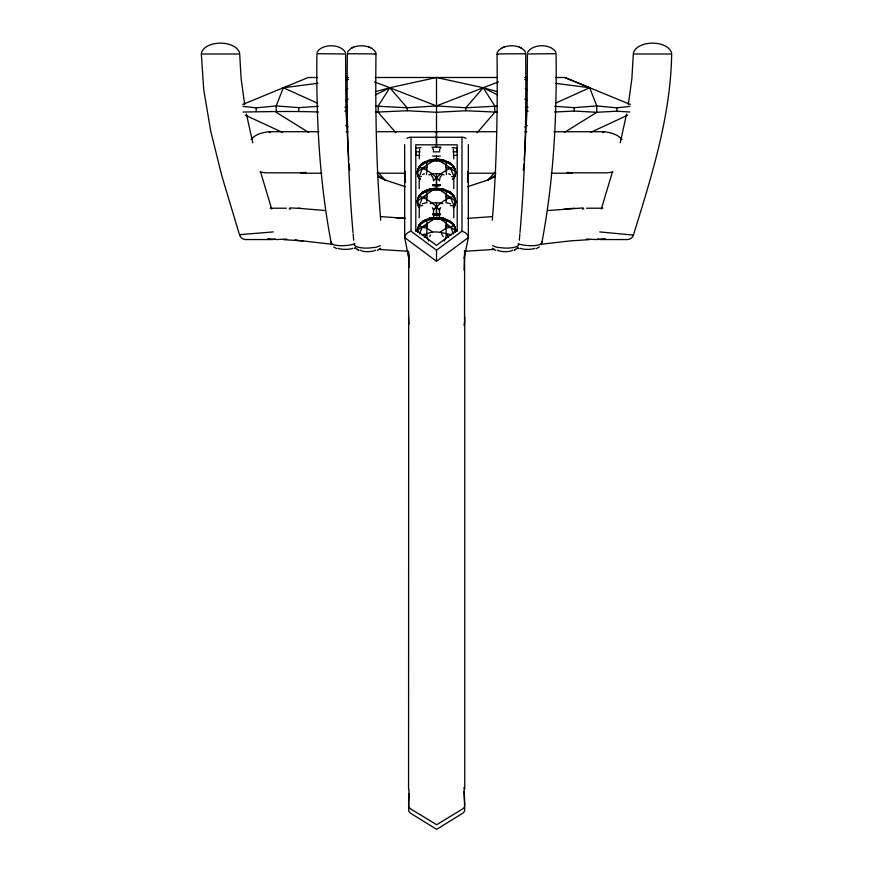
<?xml version="1.0" encoding="UTF-8"?>
<svg xmlns="http://www.w3.org/2000/svg" width="873" height="873" viewBox="0 0 873 873"><rect width="100%" height="100%" fill="white"/><g stroke="black" fill="none" stroke-linecap="round" stroke-linejoin="round"><path stroke-width="1.31" d="M415.799 154.75L415.799 150.833M425.871 161.778C419.815 162.574 414.151 172.516 419.64 178.212L419.64 178.703C413.486 171.555 421.277 161.767 429.178 160.828L429.178 159.977L426.428 162.105L427.148 164.768L426.57 174.589M428.261 218.981L426.428 220.389C428.741 227.22 424.464 234.575 428.785 241.035M417.392 201.936C417.37 196.196 422.532 192.115 427.486 190.336L427.486 189.845C420.186 191.602 413.955 200.757 419.64 207.359L418.211 205.504L417.392 201.085L432.615 190.194L436.489 188.415L440.385 190.194L455.608 201.085L453.36 207.85L455.608 201.936L454.156 196.141L443.822 189.125L436.511 188.415L429.178 189.125L426.428 191.242L427.148 193.904L426.711 202.591M440.243 185.251L436.5 185.742L436.5 173.727M440.243 214.398L436.5 214.889L436.5 202.874M497.479 91.665L483.206 87.737L436.511 77.501L436.5 144.176L436.445 131.725L436.445 132.696M446.289 202.591L445.852 193.904L446.572 191.242L450.021 191.929L453.36 195.159L455.608 201.936M446.43 174.589L445.852 164.768L446.572 162.105L443.822 159.977L443.822 160.828C451.723 161.767 459.514 171.555 453.36 178.703L453.36 178.212C458.849 172.516 453.185 162.574 447.129 161.778M444.215 241.035C448.536 234.575 444.259 227.22 446.572 220.389L444.739 218.981M453.785 217.846L453.785 208.8M453.785 188.699L453.785 179.652M453.785 158.886L453.371 149.174M457.201 150.822L457.201 148.094L452.039 147.69M464.611 254.207L464.545 322.104M348.753 159.999L345.959 110.151L345.577 53.995L316.943 53.679C316.037 116.906 319.278 180.384 331.14 242.596M380.693 220.247C376.165 164.942 375.346 109.42 375.968 53.962L347.345 53.711C346.646 113.359 347.705 173.094 353.019 232.534M443.822 160.828L442.054 159.726L436.5 158.984L427.148 164.768L417.392 171.937L417.392 172.789M454.156 196.982C451.712 192.595 446.714 190.489 442.054 189.354L436.5 188.132L430.946 188.863L427.486 190.336M455.51 232.163C456.328 225.452 449.802 220.291 443.822 219.112L443.822 218.272L436.5 217.279L417.392 230.232L417.49 232.163M467.491 182.206L467.917 171.435M408.706 251.74L408.935 267.52M417.392 231.083L418.844 225.278L422.979 221.076L425.871 219.701L420.611 223.641L417.49 229.632M455.51 231.672C456.492 226.434 451.232 220.651 447.129 220.072M492.307 220.247C496.835 164.942 497.654 109.42 497.032 53.962L525.655 53.711C526.354 113.359 525.295 173.094 519.981 232.534M524.247 159.999L527.041 110.151L527.423 53.995L556.057 53.679C556.963 116.906 553.722 180.384 541.86 242.596M417.49 229.141L417.49 231.672M519.315 240.195L519.871 233.866M408.99 793.677L408.619 807.929A103.298 103.298 0 0 0 408.706 810.362A3.547 3.547 0 0 0 408.957 811.486L410.168 812.97L436.664 829.35L463.148 812.97L464.36 811.486A3.547 3.547 0 0 0 464.611 810.362A103.298 103.298 0 0 0 464.698 807.929L464.054 791.56M408.99 789.585L408.619 803.64A103.298 101.814 0 0 0 408.706 806.03A3.547 3.503 0 0 0 408.957 807.143L410.168 808.605L436.664 824.745L463.148 808.605L464.36 807.143A3.547 3.503 0 0 0 464.611 806.03A103.298 101.814 0 0 0 464.698 803.64L464.054 787.501M523.309 170.213L523.92 164.004M464.065 270.084L464.611 251.74A6.384 4.54 0 0 0 464.392 250.715M628.331 104.509L631.899 78.428L633.307 53.984L671.664 53.984C670.704 116.207 651.662 176.171 633.394 235.088A6.373 6.373 0 0 1 627.327 239.54L626.869 239.562M375.968 54.006L375.095 54.115M626.596 114.003L620.212 142.79M201.336 53.046C205.351 39.809 235.524 39.896 239.66 53.046M464.545 256.258L468.343 237.543L468.343 144.634M419.629 149.174L419.215 158.886M439.479 180.274L440.21 177.077L441.662 175.484M633.34 53.046C637.476 39.896 667.649 39.809 671.664 53.046M439.479 150.505L440.461 147.526M527.521 52.631C532.159 43.563 551.081 43.475 555.948 52.369M497.097 52.675C501.789 43.781 520.614 43.334 525.546 52.315M612.453 171.85L601.311 209.084M317.052 52.369C321.919 43.475 340.841 43.563 345.479 52.631M347.454 52.315C352.386 43.334 371.211 43.781 375.903 52.675M429.691 236.638L430.324 234.968M317.903 83.295L283.31 87.737L276.217 105.939L276.217 112.301L308.627 132.456M418.844 177.743L422.27 168.915L427.148 167.387M418.844 206.879L422.27 198.062L427.148 196.534M419.335 234.04L422.27 227.209L427.148 225.681M439.206 210L440.647 207.709M436.511 77.501L389.795 87.737L378.227 105.939L378.227 112.301L395.884 132.805M424.365 237.249L426.428 234.029C434.656 229.566 443.277 233.364 451.625 234.793M251.02 139.571C255.211 134.213 262.326 132.62 268.709 131.725L318.972 131.725M433.357 180.853C439.315 174.535 445.732 169.438 454.156 166.994C445.688 159.017 433.401 160.392 422.979 162.793L422.979 163.633M433.357 210C439.315 203.682 445.732 198.586 454.156 196.141M516.881 248.347L517.656 247.43M477.116 132.805L494.773 112.301L494.773 105.939L483.206 87.737L436.5 105.939L407.167 107.783L375.554 106.102M498.45 81.887L483.206 87.737L465.833 107.783L465.833 110.729L497.446 112.159M495.209 172.025L487.985 179.98L467.393 186.757M380.672 248.281L377.376 250.431M457.201 229.937L436.5 245.368L415.799 229.937M468.343 237.543L436.5 261.289L436.5 250.191L461.97 231.192L461.97 137.257L411.03 137.257A6.373 4.681 0 0 0 407.014 138.305M345.577 90.137L347.77 88.555M539.328 246.939L536.262 248.63M440.385 232.022L445.852 228.3L450.73 227.209L454.156 225.278C445.688 217.312 433.379 218.73 422.979 221.076L422.979 221.928M602.796 132.696L604.291 131.725C610.674 132.62 617.789 134.213 621.98 139.571M418.844 167.834L418.844 166.994L426.428 162.105M418.844 196.982L418.844 196.141C426.319 189.103 437.144 189.234 446.572 191.242M418.844 226.129L418.844 225.278L426.428 220.389M514.644 250.049L516.118 249.111L513.935 250.387M494.926 175.669L487.985 179.98L495.406 176.542M564.373 132.456L596.783 112.301L616.807 111.177L629.979 112.039M524.957 126.945L527.281 125.559M375.412 94.971L389.795 87.737L436.5 105.939L465.833 107.783L497.446 106.102M590.639 132.369L627.742 115.16M555.501 103.178L589.69 87.737L596.783 105.939L596.783 112.301L574.194 111.046L554.617 112.028M422.445 174.589L424.431 173.771M422.445 203.736L426.733 202.689M242.759 104.422L308.202 77.501L317.576 77.501M353.63 47.153L351.732 47.851M425.871 220.072L434.612 217.519C442.622 217.683 448.329 227.013 455.608 230.232L455.608 231.083M429.178 160.828L434.612 159.715L442.054 160.217M525.655 53.711L524.968 53.831M428.905 174.938L432.615 173.727L440.385 173.727L444.095 174.938M430.149 203.682L432.615 202.874L440.385 202.874L442.851 203.682M582.4 209.116L583.764 208.745M504.278 47.066L502.193 47.655M345.675 99.871L348.272 99.162M375.521 91.665L389.795 87.737L407.167 107.783L407.167 110.729L375.554 112.159M612.988 171.992L608.612 172.658A72.001 72.001 0 0 1 606.528 172.843L570.713 172.821M430.946 189.354L442.054 189.354M605.262 238.678L596.423 239.562L586.35 239.06M426.428 191.242L422.979 191.929L422.979 192.78M418.844 176.892L421.375 176.51M418.844 206.039L422.641 205.461M421.375 234.793L426.428 234.029M429.178 219.112L429.178 218.272L434.612 217.519M455.608 172.789L455.608 171.937L445.852 164.768L436.5 158.984L430.946 160.217M270.128 208.211L286.366 208.211M586.634 208.211L602.872 208.211M286.65 239.06L276.577 239.562L267.738 238.678M345.85 79.716L348.513 79.378M540.452 244.342L570.134 240.904L589.384 239.649M273.282 231.912L239.475 234.695L221.797 175.811L210.709 131.07L203.736 89.777L201.314 53.984L239.682 53.984L241.101 78.428L244.669 104.509M554.617 106.299L574.194 107.641L596.783 105.939L616.807 107.837L629.979 106.375M547.589 210.557L583.229 207.916M430.4 159.857L436.489 159.268L442.6 159.857M429.178 218.272L436.489 217.563L443.822 218.272M243.021 106.375L256.193 107.837L276.217 105.939L298.806 107.641L318.383 106.299M492.383 216.602L467.568 218.359M415.799 148.104L420.95 147.69M457.201 155.219L453.327 155.514M494.38 249.405L464.622 251.293M302.287 172.821L266.472 172.843A72.175 72.175 0 0 1 264.388 172.658L260.012 171.992M432.757 184.88L440.243 184.88M432.757 214.027L440.243 214.027M243.021 112.039C268.131 111.657 293.263 111.046 318.383 112.028M564.809 208.92L574.794 208.254M239.617 235.088L239.671 235.088A6.373 6.373 0 0 0 245.673 239.54L245.793 239.551M525.437 107.455L528.1 107.281M465.833 110.729L436.5 112.301L407.167 110.729M344.9 111.177L347.563 111.035M271.983 239.562L245.684 239.54M626.705 239.562L600.755 239.551M431.917 147.166L441.04 147.155M440.396 156.103L432.561 156.092M345.719 77.501L348.403 77.501M375.379 77.501L497.654 77.501M524.629 77.501L527.303 77.501M555.446 77.501L564.831 77.501L630.241 104.422M346.166 131.725L348 131.725M376.405 131.725L496.541 131.725M524.957 131.725L526.79 131.725M553.995 131.725L604.291 131.725M415.799 151.837L419.804 151.837M433.161 151.837L439.839 151.837M453.196 151.837L457.201 151.837M300.792 173.225L321.788 173.225M376.983 173.225L404.374 173.225M468.594 173.225L495.973 173.225M551.223 173.225L572.197 173.225M289.771 207.916L300.541 208.407M283.616 239.649L302.866 240.904L332.548 244.342M408.378 251.293L378.62 249.405M525.437 111.035L528.1 111.177M396.058 217.824L405.378 218.348L380.617 216.602M344.9 107.281L347.563 107.455M633.329 235.088L599.718 231.912M298.206 208.254L325.411 210.557M443.822 219.112L438.388 217.519M419.662 155.503L415.799 155.208M497.905 54.115L497.032 54.006M297.333 240.413L294.899 240.195L302.866 240.904M446.267 202.689L450.555 203.736M348.032 53.831L347.345 53.711M524.76 79.41L527.467 79.749M555.872 83.393L589.69 87.737L564.831 77.501M432.757 185.251L436.5 185.742M432.757 214.398L436.5 214.889M451.625 176.51L454.156 176.892L454.156 177.743M450.359 205.461L454.156 206.039L454.156 206.879M446.572 162.105L450.021 162.793L450.021 163.633M446.572 220.389L450.021 221.076L450.021 221.928M289.236 208.745L290.6 209.116M524.728 99.162L527.325 99.871M370.807 47.655L368.722 47.066M445.852 167.387L450.73 168.915L454.156 176.892M445.852 196.534L450.73 198.062L454.156 206.039M445.852 225.681L450.73 227.209L453.665 234.04M405.607 186.757L385.015 179.98L377.594 176.542M521.268 47.851L519.37 47.153M374.572 81.887L389.795 87.737M336.738 248.63L333.672 246.939M448.569 173.771L450.555 174.589M450.021 192.78L450.021 191.929L445.514 190.336M283.31 87.737L317.499 103.178M495.624 250.431L492.328 248.281M245.258 115.16L282.361 132.369M358.356 250.049L356.882 249.111L359.065 250.387M483.206 87.737L497.588 94.971M418.844 166.994C427.279 169.427 433.674 174.556 439.643 180.853M418.844 196.141C427.279 198.575 433.674 203.704 439.643 210M418.844 225.278L422.27 227.209L427.148 228.3L432.615 232.022M345.719 125.559L348.043 126.945M378.074 175.669L385.015 179.98L377.791 172.025M268.709 131.725L270.204 132.696M525.251 88.555L527.445 90.137M436.5 250.191L411.03 231.192L411.03 137.257M404.657 144.634L404.657 237.543L436.5 261.289M431.338 175.484L432.79 177.077L433.521 180.274M441.476 233.768L443.244 236.616M355.344 247.43L356.119 248.347M446.572 234.029L448.635 237.249M432.353 207.709L433.794 210M432.539 147.526L433.521 150.505M271.689 209.084L260.547 171.85M252.788 142.79L246.404 114.003M404.657 237.543L408.455 256.258L408.291 252.221M349.08 164.004L349.691 170.213M353.129 233.866L353.685 240.195M405.083 171.435L405.509 182.206M408.564 317.139L408.771 322.104A41.107 26.747 0 0 0 409.022 323.883M464.752 316.986L464.752 788.93M436.489 178.572L436.5 184.89M436.489 207.709L436.5 214.038M616.807 107.837L616.807 111.177M574.194 107.641L574.194 111.046M457.201 231.552L457.201 144.809L415.799 144.809L415.799 231.552M454.156 166.994L454.156 167.834M454.156 225.278L454.156 226.129M443.822 189.125L443.822 189.965M439.479 209.422L439.479 218.468M436.5 156.158L436.445 157.609M436.5 158.984L436.5 161.047M436.5 188.132L436.5 190.194M436.5 217.279L436.5 219.33M433.521 209.422L433.521 218.468M429.178 189.125L429.178 189.965M419.215 179.652L419.215 188.699M419.215 208.8L419.215 217.846M408.706 254.207L408.564 788.93M298.806 107.641L298.806 111.046M256.193 107.837L256.193 111.177M600.428 239.54A6.373 6.373 0 0 1 597.699 238.929M275.301 238.929A6.373 6.373 0 0 1 272.572 239.54M534.854 248.292A7.912 1.724 0 0 1 527.641 249.372A7.912 1.724 0 0 1 520.286 248.336M541.653 241.886A14.35 4.049 4.7 0 1 534.483 245.586A14.35 4.049 4.7 0 1 518.049 243.818M512.451 250.125A7.89 2.117 2 0 1 505.511 251.675A7.89 2.117 2 0 1 497.304 250.082M518.922 244.2A14.339 4.638 3.3 0 1 499.203 247.43M498.92 247.637A14.339 4.834 2.3 0 1 492.688 245.629M352.714 248.336A7.912 1.724 0 0 1 345.359 249.372A7.912 1.724 0 0 1 338.146 248.292M354.951 243.818A14.35 4.049 -4.7 0 1 338.517 245.586A14.35 4.049 -4.7 0 1 331.347 241.886M375.696 250.082A7.89 2.117 -2 0 1 367.489 251.675A7.89 2.117 -2 0 1 360.549 250.125M373.797 247.43A14.339 4.638 -3.3 0 1 354.078 244.2M380.312 245.629A14.339 4.834 -2.3 0 1 374.081 247.637M464.469 256.247A6.253 4.212 32.9 0 1 463.978 258.102M409.022 258.102A6.253 4.212 -32.9 0 1 408.531 256.247M464.458 322.104A40.125 26.103 0 0 1 464 325.356M461.97 137.257A6.373 4.681 0 0 1 465.986 138.305M461.981 231.312A6.624 4.54 29.7 0 1 468.495 237.565M404.505 237.565A6.624 4.54 -29.7 0 1 411.019 231.312M417.392 231.258A19.108 12.953 0 0 1 433.019 218.523M439.981 218.523A19.108 12.953 0 0 1 455.608 231.258M417.469 231.792A19.108 12.953 0 0 1 436.5 217.683A19.108 12.953 0 0 1 455.531 231.792M441.76 189.659A19.108 12.953 0 0 1 453.469 208.069M439.981 214.856A19.108 12.953 0 0 1 433.019 214.856M419.531 208.069A19.108 12.953 0 0 1 431.24 189.659M419.531 207.436A19.108 12.953 0 0 1 436.5 188.535A19.108 12.953 0 0 1 453.469 207.436M439.981 214.223A19.108 12.953 0 0 1 433.019 214.223M419.531 178.921A19.108 12.953 0 0 1 436.5 160.021A19.108 12.953 0 0 1 453.469 178.921M439.981 185.709A19.108 12.953 0 0 1 433.019 185.709M420.513 179.434A19.108 12.953 0 0 1 423.951 162.574A19.108 12.953 0 0 1 449.049 162.574A19.108 12.953 0 0 1 452.487 179.434M439.981 185.076A19.108 12.953 0 0 1 433.019 185.076M432.473 218.195A7.17 4.856 0 0 1 432.822 218.632M440.178 218.632A7.17 4.856 0 0 1 440.527 218.195M570.713 172.614A34.527 34.527 0 0 1 567.035 172.396M305.965 172.396A34.527 34.527 0 0 1 302.287 172.614M436.445 145.507L436.445 147.079L436.5 145.507M355.246 248.107L354.242 248.576L355.235 248.118M518.758 248.576L517.765 248.118L518.758 248.576"/></g></svg>
